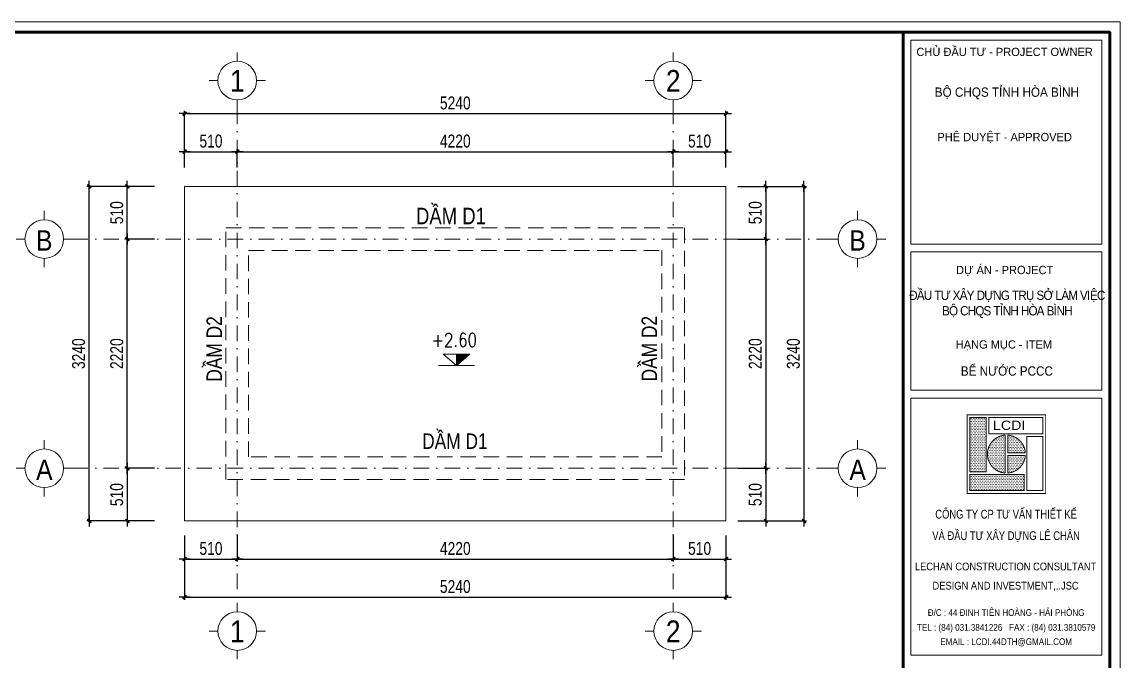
# Model space of a CAD drawing. Header units: millimetres. Extents: x 3320094 to 3411034, y 113561 to 144305.
# Drawn here: x 3330464 to 3341094, y 137072 to 143261 of the extents above; entities that cross this region are included whole.
import ezdxf
from ezdxf.enums import TextEntityAlignment as Align

# ---------------------------------------------------------------- set-up
doc = ezdxf.new("R2010")
doc.units = ezdxf.units.MM
doc.header["$LTSCALE"] = 600
doc.header["$MEASUREMENT"] = 0
doc.header["$PDMODE"] = 32
doc.linetypes.add('DASHDOT', pattern=[1, 0.5, -0.25, 0, -0.25])
doc.linetypes.add('HIDDEN', pattern=[0.375, 0.25, -0.125])
doc.layers.get('0').update_dxf_attribs({"lineweight": 0})
doc.layers.get('Defpoints').update_dxf_attribs({"lineweight": 0})
doc.layers.add('DIM', color=1, linetype='Continuous')
for name, color, linetype, lineweight in [('Khungten_LCDI', 7, 'Continuous', 5), ('LC Hatch', 252, 'Continuous', 9), ('LC ISO', 153, 'Continuous', 13), ('LC MANH DUT', 35, 'HIDDEN', 5), ('LC Net manh', 239, 'Continuous', 5), ('LC Net thay', 7, 'Continuous', 25), ('LC Net truc', 79, 'DASHDOT', 13), ('LC Text1', 3, 'Continuous', 20), ('LC Text2', 7, 'Continuous', 18), ('thay1', 63, 'Continuous', 18)]:
    doc.layers.add(name, color=color, linetype=linetype, lineweight=lineweight)
doc.styles.add('HOATBIF', font='hoatbif.shx', dxfattribs={"width": 0.8})
doc.styles.add('Khungten', font='VHAVAN.TTF', dxfattribs={"width": 0.9, "height": 5000})
doc.styles.add('LC 1', font='VHAVANB.TTF')
doc.styles.add('T', font='swissek.ttf')
doc.styles.add('T1', font='Vnsimli.shx', dxfattribs={"width": 0.8})
doc.styles.add('T2', font='VHARIAL.TTF', dxfattribs={"width": 0.8})
doc.styles.add('Title', font='VHBLACK.TTF', dxfattribs={"width": 0.8})
doc.dimstyles.new('1-100(1-50)', dxfattribs={"dimscale": 50, "dimtxt": 2.5, "dimasz": 0.35, "dimexe": 0.5, "dimexo": 0, "dimgap": 0.8, "dimtad": 1, "dimdec": 0, "dimzin": 0, "dimdsep": 46, "dimtxsty": 'HOATBIF', "dimblk1": 'DOT', "dimblk2": 'DOT', "dimsah": 1, "dimcen": -1, "dimdle": 1, "dimclrd": 256, "dimclre": 256, "dimclrt": 4, "dimadec": 3, "dimazin": 2, "dimtfac": 0.333333, "dimtdec": 0, "dimtix": 1, "dimtmove": 2, "dimatfit": 3, "dimldrblk": 'DOT', "dimfxl": 1, "dimtvp": 0.833333, "dimtolj": 1, "dimtzin": 0, "dimarcsym": 0})

# ---------------------------------------------------------------- blocks, each defined once
blk = doc.blocks.new('ha tang Nui Beo')
at = {"layer": 'Khungten_LCDI', "lineweight": 9}
h = blk.add_hatch(dxfattribs=at)
h.set_pattern_fill('DOTS', color=9, scale=499.999987, style=0)
h.set_pattern_definition([(0, (162603266.783, -48826371.98), (15.624999595, 31.2499991895), [0, -31.2499991895])])
h.paths.add_polyline_path([(38574, 6848, 0.931119), (38574, 6114)])
h.paths.add_polyline_path([(38207, 7188), (37892, 7188), (37892, 6140), (38207, 6140)])
h.paths.add_polyline_path([(38941, 5773), (38941, 6087), (37892, 6087), (37892, 5773)])
h.paths.add_polyline_path([(38967, 6454), (38626, 6454), (38626, 6114, 0.373033)])
h.paths.add_polyline_path([(38626, 6848), (38626, 6507), (38967, 6507, 0.373033)])
at = {"color": 9, "const_width": 19}
for points in [[(37840, 5720), (39360, 5720), (39360, 7241), (37840, 7241)], [(37892, 6140), (38207, 6140), (38207, 7188), (37892, 7188)], [(38259, 7188), (38259, 6874), (39308, 6874), (39308, 7188)], [(38993, 5773), (39308, 5773), (39308, 6821), (38993, 6821)], [(37892, 6087), (37892, 5773), (38941, 5773), (38941, 6087)]]:
    blk.add_lwpolyline(points, close=True, dxfattribs=at)
for points in [[(38574, 6848, 0.931119), (38574, 6114)], [(38626, 6848), (38626, 6507), (38967, 6507, 0.373033)], [(38967, 6454), (38626, 6454), (38626, 6114, 0.373033)]]:
    blk.add_lwpolyline(points, format="xyb", close=True, dxfattribs=at)
at = {"layer": 'Defpoints', "lineweight": 0}
blk.add_lwpolyline([(-1200, -14850), (-1200, 14850), (40800, 14850), (40800, -14850)], close=True, dxfattribs=at)
at = {"layer": 'Khungten_LCDI', "color": 5, "lineweight": 60}
blk.add_line((36600, 14650), (36600, -14650), dxfattribs=at)
at = {"layer": 'Khungten_LCDI', "color": 5, "lineweight": 25}
blk.add_line((40600, -14650), (40600, 14650), dxfattribs=at)
at = {"layer": 'Khungten_LCDI', "color": 5, "lineweight": 60}
blk.add_lwpolyline([(0, -14650), (0, 14650), (40600, 14650), (40600, -14650)], close=True, dxfattribs=at)
at = {"layer": 'Khungten_LCDI', "color": 9, "lineweight": 15}
for points in [[(36750, 10545), (40450, 10545), (40450, 14500), (36750, 14500)], [(36750, 7716), (40450, 7716), (40450, 10395), (36750, 10395)], [(36750, 2587), (40450, 2587), (40450, 7566), (36750, 7566)]]:
    blk.add_lwpolyline(points, close=True, dxfattribs=at)
at = {"color": 7, "style": 'Khungten'}
for s, p in [('chñ ®Çu t\xad - project owner', (38566, 14190)), ('phª duyÖt - approved', (38566, 12541)), ('dù ¸n - project', (38566, 9966)), ('h¹ng môc - item', (38552, 8524))]:
    blk.add_text(s, height=160, dxfattribs=at).set_placement(p, align=Align.CENTER)
at = {"color": 9, "lineweight": 18, "style": 'T', "width": 1.1}
blk.add_text('LCDI', height=180, dxfattribs=at).set_placement((38338, 6949))
at = {"color": 7}
for s, height, style, width, p in [('c«ng ty cp t\xad vÊn thiÕt kÕ', 170, 'Title', 0.8, (38594, 5232)), ('vµ ®Çu t\xad x©y dùng lª ch©n', 170, 'Title', 0.8, (38594, 4816)), ('lechan construction consultant', 150, 'Khungten', 0.9, (38584, 4229)), ('design and investment,..jsc', 150, 'Khungten', 0.9, (38584, 3857)), ('§/c : 44 ®INH TIªN Hoµng - h¶i phßng', 130, 'Khungten', 0.9, (38595, 3347)), ('tel : (84) 031.3841226   fax : (84) 031.3810579', 130, 'Khungten', 0.9, (38595, 3059)), ('Email : lcdi.44dth@gmail.com', 130, 'Khungten', 0.9, (38595, 2783))]:
    blk.add_text(s, height=height, dxfattribs=dict(at, style=style, width=width)).set_placement(p, align=Align.CENTER)
at = {"color": 4, "char_height": 180, "attachment_point": 5, "style": 'Khungten'}
for s, insert, width in [('{\\f.VnArialH|b0|i0|c0|p34;Bé CHQS TØNH HßA B×NH}', (38609, 13466), 3619.87), ('{\\f.VnArialH|b0|i0|c0|p34;\\T0.9;§ÇU T¦ X¢Y DùNG TRô Së LµM VIÖC\\PBé CHQS TØNH HßA B×NH}', (38609, 9382), 3712.56), ('{\\f.VnArialH|b0|i0|c0|p34;bÓ n\xadíc PCCC}', (38609, 8088), 3712.56)]:
    blk.add_mtext(s, dxfattribs=dict(at, insert=insert, width=width))
at = {"color": 7, "style": 'Khungten', "width": 0.8}
for tag, p in [('REVISION', (39499, -10746)), ('NGAYHT', (39546, -11609))]:
    blk.add_attdef(tag, text='', height=200, dxfattribs=at).set_placement(p, align=Align.CENTER)
at = {"layer": 'LC Text1', "style": 'Title', "width": 3.882085}
for tag, p, p2 in [('TENBANVE1', (36913, -8886), (40339, -8886)), ('TENBANVE2', (36913, -9562), (40339, -9562))]:
    blk.add_attdef(tag, text='', height=250, dxfattribs=at).set_placement(p, p2, align=Align.FIT)
at = {"layer": 'LC Text1', "style": 'Title', "width": 0.7}
blk.add_attdef('SOBANVE', text='', height=250, dxfattribs=at).set_placement((39562, -13896), align=Align.CENTER)
blk = doc.blocks.new('Caodo1')
at = {"layer": 'LC Text1'}
blk.add_hatch(color=4, dxfattribs=at).paths.add_polyline_path([(0, 200), (0, 0), (243, 200)])
at = {"layer": 'LC Text1', "color": 4}
for p, q in [((0, 0), (0, 200)), ((324, 0), (-324, 0))]:
    blk.add_line(p, q, dxfattribs=at)
blk.add_lwpolyline([(-243, 200), (243, 200), (0, 0), (0, 0)], close=True, dxfattribs=at)
at = {"layer": 'LC Text1', "color": 4, "style": 'T1', "width": 0.8}
blk.add_attdef('%%P0,00', text='', height=250, dxfattribs=at).set_placement((-39, 460), align=Align.MIDDLE_CENTER)
blk = doc.blocks.new('DOT')
at = {"layer": 'DIM'}
for p, q in [((-3, 0), (3, 0)), ((-1, -1), (1, 1))]:
    blk.add_line(p, q, dxfattribs=at)
blk.add_lwpolyline([(0.5, 1), (-1, -0.5), (-0.5, -1), (1, 0.5)], close=True, dxfattribs=at)
blk = doc.blocks.new('*D224')
at = {"layer": 'Defpoints', "color": 0, "transparency": 16777216}
for p in [(3331484, 141159), (3331747, 141159), (3331747, 138939)]:
    blk.add_point(p, dxfattribs=at)
at = {"layer": 'LC Hatch', "lineweight": -2, "transparency": 16777216}
for p, q in [((3331747, 141159), (3331459, 141159)), ((3331484, 138956), (3331484, 141141)), ((3331747, 138939), (3331459, 138939))]:
    blk.add_line(p, q, dxfattribs=at)
at = {"layer": 'LC Hatch', "lineweight": -2, "transparency": 16777216, "xscale": 17.5, "yscale": 17.5, "zscale": 17.5}
for p, rotation in [((3331484, 141159), 90), ((3331484, 138939), 270)]:
    blk.add_blockref('DOT', p, dxfattribs=dict(at, rotation=rotation))
at = {"layer": 'LC Hatch', "color": 4, "transparency": 16777216, "insert": (3331382, 140049), "char_height": 125, "attachment_point": 5, "rotation": 90, "style": 'HOATBIF'}
blk.add_mtext('\\A1;2220', dxfattribs=at)
blk = doc.blocks.new('_Dot')
at = {"color": 0, "linetype": 'ByBlock', "lineweight": -2}
blk.add_line((-0.5, 0), (-1, 0), dxfattribs=at)
at = {"color": 0, "linetype": 'ByBlock', "const_width": 0.5}
blk.add_lwpolyline([(-0.25, 0, 1), (0.25, 0, 1)], format="xyb", close=True, dxfattribs=at)
blk = doc.blocks.new('TTRUC')
at = {"layer": 'LC ISO'}
for p, q in [((0, 6.95), (0, 10.13)), ((-6.95, 0), (-10.13, 0)), ((6.95, 0), (10.13, 0)), ((0, -6.95), (0, -10.13))]:
    blk.add_line(p, q, dxfattribs=at)
at = {"layer": 'LC Net manh'}
blk.add_circle((0, 0), 6.95, dxfattribs=at)
blk = doc.blocks.new('*D225')
at = {"layer": 'Defpoints', "color": 0, "transparency": 16777216}
for p in [(3331747, 138939), (3331484, 138429), (3331747, 138429)]:
    blk.add_point(p, dxfattribs=at)
at = {"layer": 'LC Hatch', "lineweight": -2, "transparency": 16777216}
for p, q in [((3331747, 138939), (3331459, 138939)), ((3331484, 138921), (3331484, 138446)), ((3331747, 138429), (3331459, 138429))]:
    blk.add_line(p, q, dxfattribs=at)
at = {"layer": 'LC Hatch', "lineweight": -2, "transparency": 16777216, "xscale": 17.5, "yscale": 17.5, "zscale": 17.5}
for p, rotation in [((3331484, 138939), 90), ((3331484, 138429), 270)]:
    blk.add_blockref('DOT', p, dxfattribs=dict(at, rotation=rotation))
at = {"layer": 'LC Hatch', "color": 4, "transparency": 16777216, "insert": (3331382, 138684), "char_height": 125, "attachment_point": 5, "rotation": 90, "style": 'HOATBIF'}
blk.add_mtext('\\A1;510', dxfattribs=at)
blk = doc.blocks.new('*D226')
at = {"layer": 'Defpoints', "color": 0, "transparency": 16777216}
for p in [(3331484, 141669), (3331747, 141669), (3331747, 141159)]:
    blk.add_point(p, dxfattribs=at)
at = {"layer": 'LC Hatch', "lineweight": -2, "transparency": 16777216}
for p, q in [((3331747, 141669), (3331459, 141669)), ((3331484, 141176), (3331484, 141651)), ((3331747, 141159), (3331459, 141159))]:
    blk.add_line(p, q, dxfattribs=at)
at = {"layer": 'LC Hatch', "lineweight": -2, "transparency": 16777216, "xscale": 17.5, "yscale": 17.5, "zscale": 17.5}
for p, rotation in [((3331484, 141669), 90), ((3331484, 141159), 270)]:
    blk.add_blockref('DOT', p, dxfattribs=dict(at, rotation=rotation))
at = {"layer": 'LC Hatch', "color": 4, "transparency": 16777216, "insert": (3331382, 141414), "char_height": 125, "attachment_point": 5, "rotation": 90, "style": 'HOATBIF'}
blk.add_mtext('\\A1;510', dxfattribs=at)
blk = doc.blocks.new('*D227')
at = {"layer": 'Defpoints', "color": 0, "transparency": 16777216}
for p in [(3331116, 141669), (3331747, 141669), (3331747, 138429)]:
    blk.add_point(p, dxfattribs=at)
at = {"layer": 'LC Hatch', "lineweight": -2, "transparency": 16777216}
for p, q in [((3331747, 141669), (3331091, 141669)), ((3331116, 138446), (3331116, 141651)), ((3331747, 138429), (3331091, 138429))]:
    blk.add_line(p, q, dxfattribs=at)
at = {"layer": 'LC Hatch', "lineweight": -2, "transparency": 16777216, "xscale": 17.5, "yscale": 17.5, "zscale": 17.5}
for p, rotation in [((3331116, 141669), 90), ((3331116, 138429), 270)]:
    blk.add_blockref('DOT', p, dxfattribs=dict(at, rotation=rotation))
at = {"layer": 'LC Hatch', "color": 4, "transparency": 16777216, "insert": (3331013, 140049), "char_height": 125, "attachment_point": 5, "rotation": 90, "style": 'HOATBIF'}
blk.add_mtext('\\A1;3240', dxfattribs=at)
blk = doc.blocks.new('*D228')
at = {"layer": 'Defpoints', "color": 0, "transparency": 16777216}
for p in [(3332549, 142005), (3332039, 141852), (3332549, 141852)]:
    blk.add_point(p, dxfattribs=at)
at = {"layer": 'LC Hatch', "lineweight": -2, "transparency": 16777216}
for p, q in [((3332039, 141852), (3332039, 142030)), ((3332549, 141852), (3332549, 142030)), ((3332056, 142005), (3332531, 142005))]:
    blk.add_line(p, q, dxfattribs=at)
at = {"layer": 'LC Hatch', "lineweight": -2, "transparency": 16777216, "xscale": 17.5, "yscale": 17.5, "zscale": 17.5, "rotation": 180}
blk.add_blockref('DOT', (3332039, 142005), dxfattribs=at)
at = {"layer": 'LC Hatch', "lineweight": -2, "transparency": 16777216, "xscale": 17.5, "yscale": 17.5, "zscale": 17.5}
blk.add_blockref('DOT', (3332549, 142005), dxfattribs=at)
at = {"layer": 'LC Hatch', "color": 4, "transparency": 16777216, "insert": (3332294, 142107), "char_height": 125, "attachment_point": 5, "style": 'HOATBIF'}
blk.add_mtext('\\A1;510', dxfattribs=at)
blk = doc.blocks.new('*D229')
at = {"layer": 'Defpoints', "color": 0, "transparency": 16777216}
for p in [(3336769, 142005), (3332549, 141852), (3336769, 141852)]:
    blk.add_point(p, dxfattribs=at)
at = {"layer": 'LC Hatch', "lineweight": -2, "transparency": 16777216}
for p, q in [((3332549, 141852), (3332549, 142030)), ((3336769, 141852), (3336769, 142030)), ((3332566, 142005), (3336751, 142005))]:
    blk.add_line(p, q, dxfattribs=at)
at = {"layer": 'LC Hatch', "lineweight": -2, "transparency": 16777216, "xscale": 17.5, "yscale": 17.5, "zscale": 17.5, "rotation": 180}
blk.add_blockref('DOT', (3332549, 142005), dxfattribs=at)
at = {"layer": 'LC Hatch', "lineweight": -2, "transparency": 16777216, "xscale": 17.5, "yscale": 17.5, "zscale": 17.5}
blk.add_blockref('DOT', (3336769, 142005), dxfattribs=at)
at = {"layer": 'LC Hatch', "color": 4, "transparency": 16777216, "insert": (3334659, 142107), "char_height": 125, "attachment_point": 5, "style": 'HOATBIF'}
blk.add_mtext('\\A1;4220', dxfattribs=at)
blk = doc.blocks.new('*D230')
at = {"layer": 'Defpoints', "color": 0, "transparency": 16777216}
for p in [(3337279, 142005), (3336769, 141852), (3337279, 141852)]:
    blk.add_point(p, dxfattribs=at)
at = {"layer": 'LC Hatch', "lineweight": -2, "transparency": 16777216}
for p, q in [((3336769, 141852), (3336769, 142030)), ((3337279, 141852), (3337279, 142030)), ((3336786, 142005), (3337261, 142005))]:
    blk.add_line(p, q, dxfattribs=at)
at = {"layer": 'LC Hatch', "lineweight": -2, "transparency": 16777216, "xscale": 17.5, "yscale": 17.5, "zscale": 17.5, "rotation": 180}
blk.add_blockref('DOT', (3336769, 142005), dxfattribs=at)
at = {"layer": 'LC Hatch', "lineweight": -2, "transparency": 16777216, "xscale": 17.5, "yscale": 17.5, "zscale": 17.5}
blk.add_blockref('DOT', (3337279, 142005), dxfattribs=at)
at = {"layer": 'LC Hatch', "color": 4, "transparency": 16777216, "insert": (3337024, 142107), "char_height": 125, "attachment_point": 5, "style": 'HOATBIF'}
blk.add_mtext('\\A1;510', dxfattribs=at)
blk = doc.blocks.new('*D231')
at = {"layer": 'Defpoints', "color": 0, "transparency": 16777216}
for p in [(3337279, 142374), (3332039, 141852), (3337279, 141852)]:
    blk.add_point(p, dxfattribs=at)
at = {"layer": 'LC Hatch', "lineweight": -2, "transparency": 16777216}
for p, q in [((3332039, 141852), (3332039, 142399)), ((3332056, 142374), (3337261, 142374)), ((3337279, 141852), (3337279, 142399))]:
    blk.add_line(p, q, dxfattribs=at)
at = {"layer": 'LC Hatch', "lineweight": -2, "transparency": 16777216, "xscale": 17.5, "yscale": 17.5, "zscale": 17.5, "rotation": 180}
blk.add_blockref('DOT', (3332039, 142374), dxfattribs=at)
at = {"layer": 'LC Hatch', "lineweight": -2, "transparency": 16777216, "xscale": 17.5, "yscale": 17.5, "zscale": 17.5}
blk.add_blockref('DOT', (3337279, 142374), dxfattribs=at)
at = {"layer": 'LC Hatch', "color": 4, "transparency": 16777216, "insert": (3334659, 142476), "char_height": 125, "attachment_point": 5, "style": 'HOATBIF'}
blk.add_mtext('\\A1;5240', dxfattribs=at)
blk = doc.blocks.new('*D232')
at = {"layer": 'Defpoints', "color": 0, "transparency": 16777216}
for p in [(3337395, 141669), (3337395, 141159), (3337665, 141159)]:
    blk.add_point(p, dxfattribs=at)
at = {"layer": 'LC Hatch', "lineweight": -2, "transparency": 16777216}
for p, q in [((3337395, 141669), (3337690, 141669)), ((3337665, 141651), (3337665, 141176)), ((3337395, 141159), (3337690, 141159))]:
    blk.add_line(p, q, dxfattribs=at)
at = {"layer": 'LC Hatch', "lineweight": -2, "transparency": 16777216, "xscale": 17.5, "yscale": 17.5, "zscale": 17.5}
for p, rotation in [((3337665, 141669), 90), ((3337665, 141159), 270)]:
    blk.add_blockref('DOT', p, dxfattribs=dict(at, rotation=rotation))
at = {"layer": 'LC Hatch', "color": 4, "transparency": 16777216, "insert": (3337563, 141414), "char_height": 125, "attachment_point": 5, "rotation": 90, "style": 'HOATBIF'}
blk.add_mtext('\\A1;510', dxfattribs=at)
blk = doc.blocks.new('*D233')
at = {"layer": 'Defpoints', "color": 0, "transparency": 16777216}
for p in [(3337395, 141159), (3337395, 138939), (3337665, 138939)]:
    blk.add_point(p, dxfattribs=at)
at = {"layer": 'LC Hatch', "lineweight": -2, "transparency": 16777216}
for p, q in [((3337395, 141159), (3337690, 141159)), ((3337665, 141141), (3337665, 138956)), ((3337395, 138939), (3337690, 138939))]:
    blk.add_line(p, q, dxfattribs=at)
at = {"layer": 'LC Hatch', "lineweight": -2, "transparency": 16777216, "xscale": 17.5, "yscale": 17.5, "zscale": 17.5}
for p, rotation in [((3337665, 141159), 90), ((3337665, 138939), 270)]:
    blk.add_blockref('DOT', p, dxfattribs=dict(at, rotation=rotation))
at = {"layer": 'LC Hatch', "color": 4, "transparency": 16777216, "insert": (3337563, 140049), "char_height": 125, "attachment_point": 5, "rotation": 90, "style": 'HOATBIF'}
blk.add_mtext('\\A1;2220', dxfattribs=at)
blk = doc.blocks.new('*D234')
at = {"layer": 'Defpoints', "color": 0, "transparency": 16777216}
for p in [(3337395, 138939), (3337395, 138429), (3337665, 138429)]:
    blk.add_point(p, dxfattribs=at)
at = {"layer": 'LC Hatch', "lineweight": -2, "transparency": 16777216}
for p, q in [((3337395, 138939), (3337690, 138939)), ((3337665, 138921), (3337665, 138446)), ((3337395, 138429), (3337690, 138429))]:
    blk.add_line(p, q, dxfattribs=at)
at = {"layer": 'LC Hatch', "lineweight": -2, "transparency": 16777216, "xscale": 17.5, "yscale": 17.5, "zscale": 17.5}
for p, rotation in [((3337665, 138939), 90), ((3337665, 138429), 270)]:
    blk.add_blockref('DOT', p, dxfattribs=dict(at, rotation=rotation))
at = {"layer": 'LC Hatch', "color": 4, "transparency": 16777216, "insert": (3337563, 138684), "char_height": 125, "attachment_point": 5, "rotation": 90, "style": 'HOATBIF'}
blk.add_mtext('\\A1;510', dxfattribs=at)
blk = doc.blocks.new('*D235')
at = {"layer": 'Defpoints', "color": 0, "transparency": 16777216}
for p in [(3337395, 141669), (3337395, 138429), (3338034, 138429)]:
    blk.add_point(p, dxfattribs=at)
at = {"layer": 'LC Hatch', "lineweight": -2, "transparency": 16777216}
for p, q in [((3337395, 141669), (3338059, 141669)), ((3338034, 141651), (3338034, 138446)), ((3337395, 138429), (3338059, 138429))]:
    blk.add_line(p, q, dxfattribs=at)
at = {"layer": 'LC Hatch', "lineweight": -2, "transparency": 16777216, "xscale": 17.5, "yscale": 17.5, "zscale": 17.5}
for p, rotation in [((3338034, 141669), 90), ((3338034, 138429), 270)]:
    blk.add_blockref('DOT', p, dxfattribs=dict(at, rotation=rotation))
at = {"layer": 'LC Hatch', "color": 4, "transparency": 16777216, "insert": (3337932, 140049), "char_height": 125, "attachment_point": 5, "rotation": 90, "style": 'HOATBIF'}
blk.add_mtext('\\A1;3240', dxfattribs=at)
blk = doc.blocks.new('*D236')
at = {"layer": 'Defpoints', "color": 0, "transparency": 16777216}
for p in [(3332039, 138289), (3332549, 138289), (3332549, 138060)]:
    blk.add_point(p, dxfattribs=at)
at = {"layer": 'LC Hatch', "lineweight": -2, "transparency": 16777216}
for p, q in [((3332039, 138289), (3332039, 138035)), ((3332549, 138289), (3332549, 138035)), ((3332056, 138060), (3332531, 138060))]:
    blk.add_line(p, q, dxfattribs=at)
at = {"layer": 'LC Hatch', "lineweight": -2, "transparency": 16777216, "xscale": 17.5, "yscale": 17.5, "zscale": 17.5, "rotation": 180}
blk.add_blockref('DOT', (3332039, 138060), dxfattribs=at)
at = {"layer": 'LC Hatch', "lineweight": -2, "transparency": 16777216, "xscale": 17.5, "yscale": 17.5, "zscale": 17.5}
blk.add_blockref('DOT', (3332549, 138060), dxfattribs=at)
at = {"layer": 'LC Hatch', "color": 4, "transparency": 16777216, "insert": (3332294, 138162), "char_height": 125, "attachment_point": 5, "style": 'HOATBIF'}
blk.add_mtext('\\A1;510', dxfattribs=at)
blk = doc.blocks.new('*D237')
at = {"layer": 'Defpoints', "color": 0, "transparency": 16777216}
for p in [(3332549, 138289), (3336769, 138289), (3336769, 138060)]:
    blk.add_point(p, dxfattribs=at)
at = {"layer": 'LC Hatch', "lineweight": -2, "transparency": 16777216}
for p, q in [((3332549, 138289), (3332549, 138035)), ((3336769, 138289), (3336769, 138035)), ((3332566, 138060), (3336751, 138060))]:
    blk.add_line(p, q, dxfattribs=at)
at = {"layer": 'LC Hatch', "lineweight": -2, "transparency": 16777216, "xscale": 17.5, "yscale": 17.5, "zscale": 17.5, "rotation": 180}
blk.add_blockref('DOT', (3332549, 138060), dxfattribs=at)
at = {"layer": 'LC Hatch', "lineweight": -2, "transparency": 16777216, "xscale": 17.5, "yscale": 17.5, "zscale": 17.5}
blk.add_blockref('DOT', (3336769, 138060), dxfattribs=at)
at = {"layer": 'LC Hatch', "color": 4, "transparency": 16777216, "insert": (3334659, 138162), "char_height": 125, "attachment_point": 5, "style": 'HOATBIF'}
blk.add_mtext('\\A1;4220', dxfattribs=at)
blk = doc.blocks.new('*D238')
at = {"layer": 'Defpoints', "color": 0, "transparency": 16777216}
for p in [(3336769, 138289), (3337279, 138289), (3337279, 138060)]:
    blk.add_point(p, dxfattribs=at)
at = {"layer": 'LC Hatch', "lineweight": -2, "transparency": 16777216}
for p, q in [((3336769, 138289), (3336769, 138035)), ((3337279, 138289), (3337279, 138035)), ((3336786, 138060), (3337261, 138060))]:
    blk.add_line(p, q, dxfattribs=at)
at = {"layer": 'LC Hatch', "lineweight": -2, "transparency": 16777216, "xscale": 17.5, "yscale": 17.5, "zscale": 17.5, "rotation": 180}
blk.add_blockref('DOT', (3336769, 138060), dxfattribs=at)
at = {"layer": 'LC Hatch', "lineweight": -2, "transparency": 16777216, "xscale": 17.5, "yscale": 17.5, "zscale": 17.5}
blk.add_blockref('DOT', (3337279, 138060), dxfattribs=at)
at = {"layer": 'LC Hatch', "color": 4, "transparency": 16777216, "insert": (3337024, 138162), "char_height": 125, "attachment_point": 5, "style": 'HOATBIF'}
blk.add_mtext('\\A1;510', dxfattribs=at)
blk = doc.blocks.new('*D239')
at = {"layer": 'Defpoints', "color": 0, "transparency": 16777216}
for p in [(3332039, 138289), (3337279, 138289), (3337279, 137691)]:
    blk.add_point(p, dxfattribs=at)
at = {"layer": 'LC Hatch', "lineweight": -2, "transparency": 16777216}
for p, q in [((3332039, 138289), (3332039, 137666)), ((3337279, 138289), (3337279, 137666)), ((3332056, 137691), (3337261, 137691))]:
    blk.add_line(p, q, dxfattribs=at)
at = {"layer": 'LC Hatch', "lineweight": -2, "transparency": 16777216, "xscale": 17.5, "yscale": 17.5, "zscale": 17.5, "rotation": 180}
blk.add_blockref('DOT', (3332039, 137691), dxfattribs=at)
at = {"layer": 'LC Hatch', "lineweight": -2, "transparency": 16777216, "xscale": 17.5, "yscale": 17.5, "zscale": 17.5}
blk.add_blockref('DOT', (3337279, 137691), dxfattribs=at)
at = {"layer": 'LC Hatch', "color": 4, "transparency": 16777216, "insert": (3334659, 137793), "char_height": 125, "attachment_point": 5, "style": 'HOATBIF'}
blk.add_mtext('\\A1;5240', dxfattribs=at)

msp = doc.modelspace()

# ---------------------------------------------------------------- linework, layer by layer
at = {"layer": 'LC MANH DUT'}
msp.add_lwpolyline([(3332438.6, 138828.9), (3332438.6, 141268.9), (3336878.6, 141268.9), (3336878.6, 138828.9), (3332438.6, 138828.9)], dxfattribs=at)
msp.add_lwpolyline([(3332658.6, 139048.9), (3332658.6, 141048.9), (3336658.6, 141048.9), (3336658.6, 139048.9)], close=True, dxfattribs=at)
at = {"layer": 'LC Net truc', "ltscale": 0.5}
for p, q in [((3332548.6, 142421), (3332548.6, 137645.4)), ((3336768.6, 142421), (3336768.6, 137645.4)), ((3330953.6, 141158.9), (3338280.6, 141158.9)), ((3330953.6, 138938.9), (3338280.6, 138938.9))]:
    msp.add_line(p, q, dxfattribs=at)
at = {"layer": 'thay1', "ltscale": 2}
msp.add_lwpolyline([(3332038.6, 141668.9), (3332038.6, 138428.9), (3337278.6, 138428.9), (3337278.6, 141668.9)], close=True, dxfattribs=at)

# ---------------------------------------------------------------- block references
at = {"layer": 'LC ISO', "xscale": 26.9369259950472, "yscale": 26.93692599504902, "zscale": 26.93692599504913}
for p in [(3332548.6, 142693.9), (3336768.6, 142693.9), (3330680.7, 141158.9), (3338553.5, 141158.9), (3330680.7, 138938.9), (3338553.5, 138938.9), (3332548.6, 137363), (3336768.6, 137363)]:
    msp.add_blockref('TTRUC', p, dxfattribs=at)
at = {"layer": 'LC Net thay', "xscale": 0.4999999870320533, "yscale": 0.499999987033499, "zscale": 0.499999987033499}
msp.add_blockref('ha tang Nui Beo', (3320693.8, 135836.2), dxfattribs=at)
at = {"layer": 'LC Text1'}
ref = msp.add_blockref('Caodo1', (3334670.6, 139935.9), dxfattribs=dict(at, xscale=0.5345454406851786, yscale=0.5345454406829049, zscale=0.5345454406828181))
ref.add_attrib('%%P0,00', '+2.60', dxfattribs={"layer": 'LC Text2', "height": 133.64, "style": 'T1', "width": 0.8}).set_placement((3334649.7, 140181.5), align=Align.MIDDLE_CENTER)

# ---------------------------------------------------------------- texts
at = {"layer": 'LC Text1', "ltscale": 0.2, "style": 'LC 1', "width": 0.9}
for s, height, p in [('1', 210.9, (3332548.6, 142522.3)), ('2', 210.9, (3336768.6, 142522.3)), ('b', 197.3, (3330680.7, 140987.3)), ('b', 197.3, (3338553.5, 140987.3)), ('a', 197.3, (3330680.7, 138767.3)), ('a', 197.3, (3338553.5, 138767.3)), ('1', 210.9, (3332548.6, 137191.4)), ('2', 210.9, (3336768.6, 137191.4))]:
    msp.add_text(s, height=height, dxfattribs=at).set_placement(p, align=Align.BOTTOM_CENTER)
at = {"layer": 'LC Text2', "style": 'T2', "width": 0.8}
for s, height, p in [('DÇm d1', 160.36, (3334278.6, 141301.9)), ('dÇm d1', 150, (3334338.6, 139126.4))]:
    msp.add_text(s, height=height, dxfattribs=at).set_placement(p)
for p in [(3332400.6, 139778.1), (3336612.1, 139780.9)]:
    msp.add_text('dÇm d2', height=150, rotation=90, dxfattribs=at).set_placement(p)

# ---------------------------------------------------------------- dimensions: what is measured, and where the dimension line sits
at = {"layer": 'LC Hatch'}
for base, p1, p2, picture, middle in [((3337278.6, 142373.7), (3332038.6, 141851.7), (3337278.6, 141851.7), '*D231', (3334658.6, 142476.2)), ((3332548.6, 142004.9), (3332038.6, 141851.7), (3332548.6, 141851.7), '*D228', (3332293.6, 142107.4)), ((3336768.6, 142004.9), (3332548.6, 141851.7), (3336768.6, 141851.7), '*D229', (3334658.6, 142107.4)), ((3337278.6, 142004.9), (3336768.6, 141851.7), (3337278.6, 141851.7), '*D230', (3337023.6, 142107.4)), ((3332548.6, 138059.7), (3332038.6, 138288.9), (3332548.6, 138288.9), '*D236', (3332293.6, 138162.2)), ((3337278.6, 137690.9), (3332038.6, 138288.9), (3337278.6, 138288.9), '*D239', (3334658.6, 137793.4)), ((3336768.6, 138059.7), (3332548.6, 138288.9), (3336768.6, 138288.9), '*D237', (3334658.6, 138162.2)), ((3337278.6, 138059.7), (3336768.6, 138288.9), (3337278.6, 138288.9), '*D238', (3337023.6, 138162.2))]:
    dim = msp.add_linear_dim(base=base, p1=p1, p2=p2, dimstyle='1-100(1-50)', dxfattribs=at)
    dim.commit()
    dim.dimension.update_dxf_attribs({"geometry": picture, "text_midpoint": middle})
for base, p1, p2, picture, middle in [((3331115.6, 141668.9), (3331746.8, 138428.9), (3331746.8, 141668.9), '*D227', (3331013.1, 140048.9)), ((3331484.4, 141668.9), (3331746.8, 141158.9), (3331746.8, 141668.9), '*D226', (3331381.9, 141413.9)), ((3337665.4, 141158.9), (3337394.6, 141668.9), (3337394.6, 141158.9), '*D232', (3337562.9, 141413.9)), ((3338034.1, 138428.9), (3337394.6, 141668.9), (3337394.6, 138428.9), '*D235', (3337931.6, 140048.9)), ((3331484.4, 141158.9), (3331746.8, 138938.9), (3331746.8, 141158.9), '*D224', (3331381.9, 140048.9)), ((3337665.4, 138938.9), (3337394.6, 141158.9), (3337394.6, 138938.9), '*D233', (3337562.9, 140048.9)), ((3331484.4, 138428.9), (3331746.8, 138938.9), (3331746.8, 138428.9), '*D225', (3331381.9, 138683.9)), ((3337665.4, 138428.9), (3337394.6, 138938.9), (3337394.6, 138428.9), '*D234', (3337562.9, 138683.9))]:
    dim = msp.add_linear_dim(base=base, p1=p1, p2=p2, angle=90, dimstyle='1-100(1-50)', dxfattribs=at)
    dim.commit()
    dim.dimension.update_dxf_attribs({"geometry": picture, "text_midpoint": middle})

doc.saveas('drawing.dxf')
